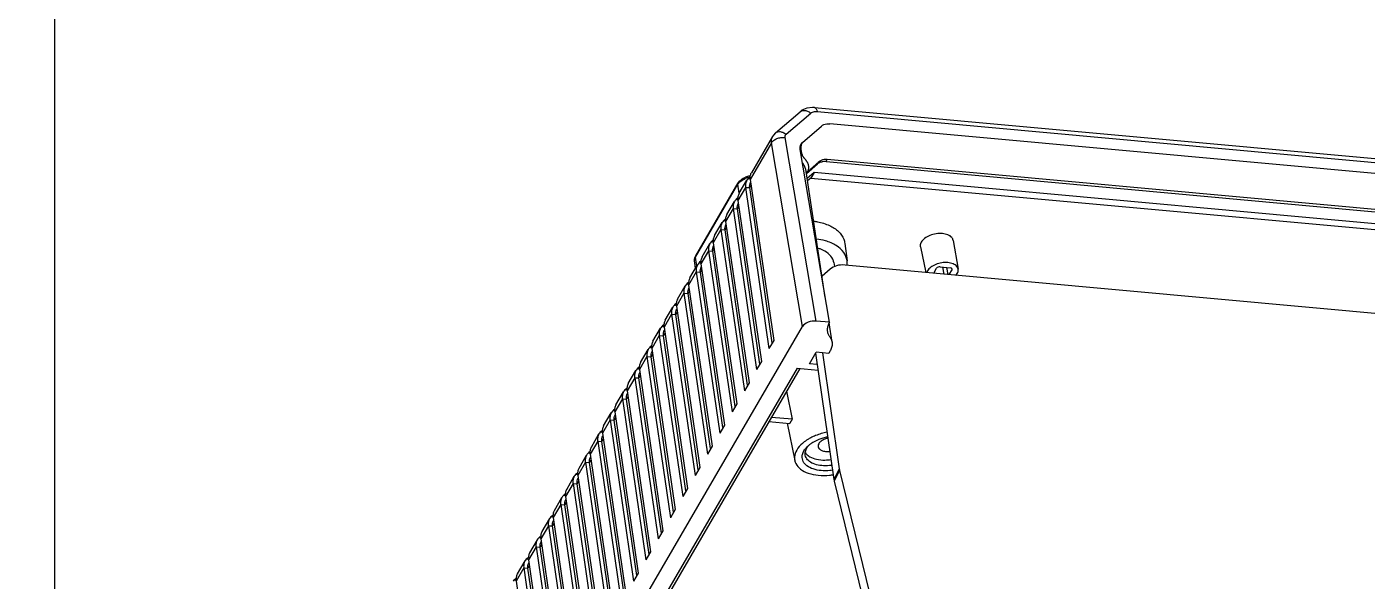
# Model space of a CAD drawing. Header units: millimetres. Extents: x 10368 to 13229, y -13270 to -11269.
# Drawn here: x 12560.3 to 12747.6, y -12676.6 to -12599 of the extents above; entities that cross this region are included whole.
import ezdxf

# ---------------------------------------------------------------- set-up
doc = ezdxf.new("R2010")
doc.units = ezdxf.units.MM

# ---------------------------------------------------------------- blocks, each defined once
blk = doc.blocks.new('u59')
at = {"color": 7, "linetype": 'Continuous'}
for p, q in [((-15.972, 528.755), (-104.502, 376.779)), ((-103.728, 382.626), (-21.745, 523.365)), ((-64.465, 412.373), (-67.736, 434.907)), ((-65.531, 410.543), (-68.802, 433.077)), ((-66.187, 409.416), (-69.458, 431.951)), ((-69.259, 432.293), (-66.107, 410.583)), ((-70.981, 429.336), (-67.83, 407.627)), ((-67.253, 407.586), (-70.525, 430.12)), ((-104.117, 382.662), (-77.8, 427.839)), ((-67.909, 406.46), (-71.181, 428.994)), ((-69.632, 403.503), (-72.903, 426.037)), ((-72.704, 426.379), (-69.552, 404.67)), ((-68.975, 404.629), (-72.247, 427.164)), ((-70.698, 401.673), (-73.969, 424.207)), ((-71.354, 400.546), (-74.625, 423.08)), ((-74.426, 423.423), (-71.274, 401.713)), ((-73.076, 397.59), (-76.348, 420.124)), ((-76.148, 420.466), (-72.997, 398.757)), ((-72.42, 398.716), (-75.692, 421.25)), ((-109.679, 396.914), (-115.196, 419.512)), ((-108.939, 398.403), (-114.095, 419.52)), ((-74.143, 395.759), (-77.414, 418.293)), ((-74.799, 394.633), (-78.07, 417.167)), ((-77.871, 417.509), (-74.719, 395.8)), ((-76.521, 391.676), (-79.792, 414.21)), ((-79.593, 414.553), (-76.441, 392.843)), ((-75.865, 392.803), (-79.136, 415.337)), ((-81.515, 411.254), (-80.859, 412.38)), ((-77.587, 389.846), (-80.859, 412.38)), ((-65.531, 410.543), (-64.465, 412.373)), ((-64.272, 412.152), (-64.464, 412.296)), ((-78.243, 388.719), (-81.515, 411.254)), ((-81.315, 411.596), (-78.164, 389.887)), ((-66.307, 410.241), (-66.107, 410.583)), ((-65.531, 410.543), (-66.107, 410.583)), ((-64.64, 411.375), (-65.706, 409.545)), ((-64.466, 411.981), (-64.272, 412.152)), ((-83.237, 408.297), (-82.581, 409.423)), ((-83.038, 408.639), (-79.886, 386.93)), ((-79.31, 386.889), (-82.581, 409.423)), ((-67.253, 407.586), (-66.187, 409.416)), ((-66.188, 409.025), (-65.995, 409.195)), ((-65.995, 409.195), (-66.187, 409.339)), ((-79.966, 385.763), (-83.237, 408.297)), ((-68.029, 407.284), (-67.83, 407.627)), ((-67.253, 407.586), (-67.83, 407.627)), ((-66.362, 408.418), (-67.428, 406.588)), ((-84.959, 405.34), (-84.303, 406.467)), ((-81.688, 382.806), (-84.959, 405.34)), ((-84.76, 405.683), (-81.608, 383.973)), ((-81.032, 383.932), (-84.303, 406.467)), ((-68.084, 405.462), (-69.151, 403.631)), ((-68.975, 404.629), (-67.909, 406.46)), ((-67.911, 406.068), (-67.717, 406.238)), ((-67.717, 406.238), (-67.909, 406.382)), ((-86.682, 402.384), (-86.026, 403.51)), ((-82.754, 380.976), (-86.026, 403.51)), ((-70.698, 401.673), (-69.632, 403.503)), ((-69.751, 404.328), (-69.552, 404.67)), ((-69.633, 403.111), (-69.439, 403.282)), ((-69.439, 403.282), (-69.631, 403.426)), ((-68.975, 404.629), (-69.552, 404.67)), ((-83.41, 379.849), (-86.682, 402.384)), ((-86.482, 402.726), (-83.331, 381.016)), ((-71.474, 401.371), (-71.274, 401.713)), ((-70.698, 401.673), (-71.274, 401.713)), ((-69.807, 402.505), (-70.873, 400.675)), ((-88.404, 399.427), (-87.748, 400.553)), ((-85.133, 376.893), (-88.404, 399.427)), ((-88.205, 399.769), (-85.053, 378.06)), ((-84.477, 378.019), (-87.748, 400.553)), ((-71.529, 399.548), (-72.595, 397.718)), ((-72.42, 398.716), (-71.354, 400.546)), ((-71.355, 400.155), (-71.162, 400.325)), ((-71.162, 400.325), (-71.354, 400.469)), ((-109.679, 396.914), (-108.939, 398.403)), ((-109.631, 396.669), (-108.891, 398.159)), ((-106.329, 380.51), (-108.891, 398.159)), ((-90.126, 396.47), (-89.47, 397.597)), ((-86.199, 375.062), (-89.47, 397.597)), ((-74.143, 395.759), (-73.076, 397.59)), ((-73.196, 398.414), (-72.997, 398.757)), ((-73.078, 397.198), (-72.884, 397.368)), ((-72.884, 397.368), (-73.076, 397.512)), ((-72.42, 398.716), (-72.997, 398.757)), ((-107.278, 380.459), (-109.631, 396.669)), ((-102.324, 390.311), (-103.396, 395.513)), ((-86.855, 373.936), (-90.126, 396.47)), ((-89.927, 396.812), (-86.775, 375.103)), ((-74.918, 395.458), (-74.719, 395.8)), ((-74.143, 395.759), (-74.719, 395.8)), ((-73.251, 396.592), (-74.318, 394.761)), ((-91.849, 393.513), (-91.193, 394.64)), ((-88.577, 370.979), (-91.849, 393.513)), ((-91.649, 393.856), (-88.498, 372.146)), ((-87.921, 372.106), (-91.193, 394.64)), ((-74.974, 393.635), (-76.04, 391.805)), ((-75.865, 392.803), (-74.799, 394.633)), ((-74.8, 394.241), (-74.606, 394.412)), ((-74.606, 394.412), (-74.798, 394.555)), ((-93.571, 390.557), (-92.915, 391.683)), ((-89.644, 369.149), (-92.915, 391.683)), ((-77.587, 389.846), (-76.521, 391.676)), ((-76.641, 392.501), (-76.441, 392.843)), ((-76.329, 391.455), (-76.521, 391.599)), ((-75.865, 392.803), (-76.441, 392.843)), ((-358.155, 390.84), (-110.432, 368.191)), ((-102.267, 385.838), (-103.055, 389.755)), ((-103.055, 389.755), (-100.14, 389.488)), ((-99.796, 390.08), (-102.71, 390.346)), ((-90.3, 368.023), (-93.571, 390.557)), ((-93.372, 390.899), (-90.22, 369.19)), ((-78.363, 389.544), (-78.164, 389.887)), ((-77.587, 389.846), (-78.164, 389.887)), ((-76.696, 390.678), (-77.762, 388.848)), ((-76.522, 391.285), (-76.329, 391.455)), ((-95.293, 387.6), (-94.637, 388.727)), ((-95.094, 387.942), (-91.942, 366.233)), ((-91.366, 366.192), (-94.637, 388.727)), ((-79.31, 386.889), (-78.243, 388.719)), ((-78.245, 388.328), (-78.051, 388.498)), ((-78.051, 388.498), (-78.243, 388.642)), ((-92.022, 365.066), (-95.293, 387.6)), ((-80.085, 386.587), (-79.886, 386.93)), ((-79.31, 386.889), (-79.886, 386.93)), ((-78.418, 387.721), (-79.485, 385.891)), ((-97.016, 384.643), (-96.36, 385.77)), ((-93.744, 362.109), (-97.016, 384.643)), ((-96.816, 384.986), (-93.665, 363.276)), ((-93.088, 363.236), (-96.36, 385.77)), ((-80.141, 384.765), (-81.207, 382.935)), ((-81.032, 383.932), (-79.966, 385.763)), ((-79.967, 385.371), (-79.773, 385.542)), ((-79.773, 385.542), (-79.966, 385.685)), ((-103.728, 382.626), (-106.675, 382.896)), ((-98.738, 381.687), (-98.082, 382.813)), ((-94.811, 360.279), (-98.082, 382.813)), ((-82.754, 380.976), (-81.688, 382.806)), ((-81.808, 383.631), (-81.608, 383.973)), ((-81.689, 382.414), (-81.496, 382.585)), ((-81.496, 382.585), (-81.688, 382.729)), ((-81.032, 383.932), (-81.608, 383.973)), ((-108.333, 380.244), (-108.161, 380.54)), ((-108.161, 380.54), (-106.405, 380.379)), ((-106.556, 382.075), (-105.475, 381.976)), ((-105.475, 381.976), (-106.405, 380.379)), ((-95.467, 359.152), (-98.738, 381.687)), ((-98.539, 382.029), (-95.387, 360.32)), ((-83.53, 380.674), (-83.331, 381.016)), ((-82.754, 380.976), (-83.331, 381.016)), ((-81.863, 381.808), (-82.929, 379.978)), ((-105.666, 356.022), (-354.614, 378.783)), ((-108.615, 378.976), (-108.208, 376.286)), ((-100.461, 378.73), (-99.804, 379.856)), ((-97.19, 356.2), (-100.461, 378.73)), ((-100.261, 379.072), (-97.109, 357.363)), ((-96.533, 357.322), (-99.804, 379.856)), ((-83.585, 378.851), (-84.652, 377.021)), ((-84.477, 378.019), (-83.41, 379.849)), ((-83.412, 379.458), (-83.218, 379.628)), ((-83.218, 379.628), (-83.41, 379.772)), ((-355.062, 378.014), (-106.114, 355.253)), ((-104.502, 376.779), (-100.152, 351.116)), ((-86.199, 375.062), (-85.133, 376.893)), ((-85.252, 377.717), (-85.053, 378.06)), ((-85.134, 376.501), (-84.94, 376.671)), ((-84.94, 376.671), (-85.133, 376.815)), ((-84.477, 378.019), (-85.053, 378.06)), ((-355.421, 376.054), (-107.959, 353.429)), ((-107.787, 353.725), (-355.248, 376.35)), ((-108.255, 376.189), (-104.162, 352.041)), ((-108.255, 376.189), (-106.405, 376.02)), ((-106.405, 376.02), (-102.055, 350.356)), ((-86.975, 374.761), (-86.775, 375.103)), ((-86.199, 375.062), (-86.775, 375.103)), ((-85.308, 375.895), (-86.374, 374.064)), ((-87.03, 372.938), (-88.096, 371.108)), ((-87.921, 372.106), (-86.855, 373.936)), ((-86.856, 373.544), (-86.663, 373.715)), ((-86.663, 373.715), (-86.855, 373.859)), ((-357.648, 371.233), (-108.33, 348.438)), ((-107.667, 372.719), (-105.011, 355.119)), ((-89.644, 369.149), (-88.577, 370.979)), ((-88.697, 371.804), (-88.498, 372.146)), ((-87.921, 372.106), (-88.498, 372.146)), ((-106.529, 346.703), (-358.742, 369.762)), ((-106.159, 346.147), (-358.373, 369.207)), ((-125.361, 368.832), (-124.961, 369.52)), ((-124.598, 368.513), (-124.8, 369.505)), ((-124.04, 368.472), (-124.24, 369.454)), ((-122.831, 369.325), (-123.232, 368.638)), ((-122.861, 369.274), (-122.87, 369.328)), ((-120.966, 365.632), (-121.746, 369.226)), ((-108.346, 368.765), (-107.219, 369.757)), ((-90.419, 368.847), (-90.22, 369.19)), ((-89.644, 369.149), (-90.22, 369.19)), ((-88.753, 369.981), (-89.819, 368.151)), ((-88.579, 370.588), (-88.385, 370.758)), ((-88.385, 370.758), (-88.577, 370.902)), ((-125.554, 364.738), (-126.249, 368.764)), ((-125.382, 368.718), (-125.361, 368.832)), ((-125.317, 368.638), (-125.361, 368.832)), ((-123.74, 368.435), (-125.128, 368.562)), ((-110.407, 365.156), (-110.721, 367.588)), ((-108.865, 367.81), (-108.972, 368.389)), ((-91.366, 366.192), (-90.3, 368.023)), ((-90.301, 367.631), (-90.107, 367.801)), ((-90.107, 367.801), (-90.3, 367.945)), ((-89.704, 368.349), (-89.531, 367.069)), ((-89.544, 368.622), (-89.411, 367.585)), ((-89.411, 367.585), (-89.531, 367.069)), ((-89.565, 366.881), (-95.49, 356.71)), ((-89.531, 367.069), (-95.455, 356.898)), ((-92.142, 365.891), (-91.942, 366.233)), ((-91.366, 366.192), (-91.942, 366.233)), ((-90.475, 367.025), (-91.541, 365.194)), ((-89.565, 366.881), (-89.531, 367.069)), ((-92.197, 364.068), (-93.263, 362.238)), ((-93.088, 363.236), (-92.022, 365.066)), ((-92.023, 364.674), (-91.83, 364.845)), ((-91.83, 364.845), (-92.022, 364.988)), ((-94.811, 360.279), (-93.744, 362.109)), ((-93.864, 362.934), (-93.665, 363.276)), ((-93.746, 361.718), (-93.552, 361.888)), ((-93.552, 361.888), (-93.744, 362.032)), ((-93.088, 363.236), (-93.665, 363.276)), ((-95.587, 359.977), (-95.387, 360.32)), ((-94.811, 360.279), (-95.387, 360.32)), ((-93.92, 361.111), (-94.986, 359.281)), ((-95.642, 358.154), (-96.708, 356.324)), ((-96.533, 357.322), (-95.467, 359.152)), ((-95.626, 358.157), (-95.455, 356.898)), ((-95.468, 358.761), (-95.274, 358.931)), ((-95.274, 358.931), (-95.467, 359.075)), ((-106.114, 355.253), (-105.158, 356.094)), ((-106.114, 355.253), (-105.666, 356.022)), ((-105.666, 356.022), (-105.208, 356.425)), ((-100.152, 351.116), (-97.19, 356.2)), ((-97.309, 357.021), (-97.109, 357.363)), ((-96.997, 355.975), (-97.19, 356.119)), ((-96.533, 357.322), (-97.109, 357.363)), ((-95.49, 356.71), (-95.455, 356.898)), ((-106.766, 353.757), (-105.196, 355.139)), ((-105.055, 355.407), (-106.594, 354.053)), ((-105.052, 355.387), (-105.196, 355.139)), ((-105.012, 355.12), (-105.011, 355.119)), ((-100.307, 350.206), (-97.351, 355.281)), ((-97.192, 355.803), (-96.997, 355.975)), ((-107.787, 353.725), (-107.959, 353.429)), ((-106.594, 354.053), (-106.766, 353.757)), ((-104.5, 351.038), (-107.144, 348.752)), ((-104.269, 351.322), (-104.5, 351.038)), ((-102.207, 349.906), (-105.64, 346.938)), ((-100.72, 349.71), (-104.153, 346.742)), ((-106.159, 346.147), (-105.911, 346.135))]:
    blk.add_line(p, q, dxfattribs=at)
for points in [[(-100.72, 349.709), (-100.429, 350.022), (-100.306, 350.209)], [(-105.911, 346.135), (-105.112, 346.235), (-104.415, 346.545), (-104.155, 346.74)]]:
    blk.add_lwpolyline(points, dxfattribs=at)
for centre, radius, start, end in [((-65.221, 413.23), 1.436, 311.3546, 324.22084), ((-66.943, 410.273), 1.436, 311.3546, 324.22084), ((-66.903, 410.244), 1.387, 324.23487, 329.7112), ((-68.626, 407.288), 1.387, 324.23487, 329.7112), ((-68.665, 407.317), 1.436, 311.3546, 324.22084), ((-70.388, 404.36), 1.436, 311.3546, 324.22084), ((-70.348, 404.331), 1.387, 324.23487, 329.7112), ((-72.11, 401.403), 1.436, 311.3546, 324.22084), ((-72.071, 401.374), 1.387, 324.23487, 329.7112), ((-73.832, 398.446), 1.436, 311.3546, 324.22084), ((-73.793, 398.418), 1.387, 324.23487, 329.7112), ((-106.394, 394.614), 1.544, 338.94116, 345.37376), ((-106.017, 393.725), 1.318, 30.33376, 32.54285), ((-75.555, 395.49), 1.436, 311.3546, 324.22084), ((-75.515, 395.461), 1.387, 324.23487, 329.7112), ((-108.165, 396.7), 4.342, 305.56908, 307.99175), ((-108.007, 396.499), 4.086, 307.98689, 311.11382), ((-77.277, 392.533), 1.436, 311.3546, 324.22084), ((-77.238, 392.504), 1.387, 324.23487, 329.7112), ((-78.999, 389.576), 1.436, 311.3546, 324.22084), ((-78.96, 389.547), 1.387, 324.23487, 329.7112), ((-80.722, 386.62), 1.436, 311.3546, 324.22084), ((-80.682, 386.591), 1.387, 324.23487, 329.7112), ((-82.444, 383.663), 1.436, 311.3546, 324.22084), ((-82.405, 383.634), 1.387, 324.23487, 329.7112), ((-84.166, 380.706), 1.436, 311.3546, 324.22084), ((-84.127, 380.677), 1.387, 324.23487, 329.7112), ((-85.889, 377.75), 1.436, 311.3546, 324.22084), ((-85.849, 377.721), 1.387, 324.23487, 329.7112), ((-87.611, 374.793), 1.436, 311.3546, 324.22084), ((-87.572, 374.764), 1.387, 324.23487, 329.7112), ((-89.333, 371.836), 1.436, 311.3546, 324.22084), ((-89.294, 371.807), 1.387, 324.23487, 329.7112), ((-91.056, 368.879), 1.436, 311.3546, 324.22084), ((-91.016, 368.851), 1.387, 324.23487, 329.7112), ((-90.665, 367.523), 1.274, 329.7108, 338.08974), ((-92.778, 365.923), 1.436, 311.3546, 324.22084), ((-92.739, 365.894), 1.387, 324.23487, 329.7112), ((-94.501, 362.966), 1.436, 311.3546, 324.22084), ((-94.461, 362.937), 1.387, 324.23487, 329.7112), ((-96.223, 360.009), 1.436, 311.3546, 324.22084), ((-96.183, 359.98), 1.387, 324.23487, 329.7112), ((-97.749, 359.253), 3.391, 282.699, 291.65573), ((-97.945, 357.053), 1.436, 311.35467, 324.22119), ((-97.906, 357.024), 1.387, 324.23487, 329.7112), ((-104.134, 354.504), 1.237, 168.10794, 176.26019), ((-105.923, 355.966), 1.101, 311.35723, 323.92537), ((-97.674, 358.841), 3.163, 278.68285, 281.11976), ((-97.652, 358.741), 3.06, 281.07089, 291.99011), ((-105.883, 351.784), 1.571, 331.64295, 339.67216)]:
    blk.add_arc(centre, radius, start, end, dxfattribs=at)
for centre, major_axis, ratio, start_param, end_param in [((-112.156, 398.577), (3.031, -1.758), 0.7287274, 0.5233203, 0.6104671), ((-112.896, 397.088), (3.031, -1.758), 0.7287274, 0.5233203, 0.6104671), ((-105.89, 376.908), (1.473, 0.286), 0.5774371, -2.0368609, -0.4679673), ((-124.991, 368.798), (0.393, 0.077), 0.5764122, -3.1233093, -2.0392732), ((-123.602, 368.672), (0.393, 0.076), 0.5766951, -2.0386082, -0.4681165), ((-110.983, 371.002), (3.023, -1.771), 0.72877, -0.9988582, -0.236377)]:
    blk.add_ellipse(centre, major_axis=major_axis, ratio=ratio, start_param=start_param, end_param=end_param, dxfattribs=at)
for points, start_tangent, end_tangent in [([(-64.64, 411.375), (-64.625, 411.402), (-64.466, 411.861), (-64.464, 412.373)], (0.5041033, 0.8636434), (-0.1436681, 0.9896259)), ([(-66.107, 410.583), (-66.109, 410.189), (-66.231, 409.836), (-66.242, 409.816)], (0.1436681, -0.9896259), (-0.5041053, -0.8636422)), ([(-65.706, 409.545), (-65.691, 409.572), (-65.532, 410.031), (-65.53, 410.543)], (0.5041073, 0.863641), (-0.1436681, 0.9896259)), ([(-66.362, 408.418), (-66.347, 408.445), (-66.189, 408.904), (-66.186, 409.416)], (0.5041033, 0.8636434), (-0.1436681, 0.9896259)), ([(-67.83, 407.627), (-67.831, 407.233), (-67.953, 406.88), (-67.965, 406.859)], (0.1436681, -0.9896259), (-0.5041053, -0.8636422)), ([(-67.428, 406.588), (-67.413, 406.615), (-67.255, 407.074), (-67.253, 407.586)], (0.5041073, 0.863641), (-0.1436681, 0.9896259)), ([(-68.084, 405.462), (-68.069, 405.488), (-67.911, 405.947), (-67.909, 406.46)], (0.5041033, 0.8636434), (-0.1436681, 0.9896259)), ([(-69.807, 402.505), (-69.792, 402.532), (-69.633, 402.991), (-69.631, 403.503)], (0.5041033, 0.8636434), (-0.1436681, 0.9896259)), ([(-69.552, 404.67), (-69.554, 404.276), (-69.675, 403.923), (-69.687, 403.902)], (0.1436681, -0.9896259), (-0.5041053, -0.8636422)), ([(-69.151, 403.631), (-69.135, 403.658), (-68.977, 404.117), (-68.975, 404.629)], (0.5041073, 0.863641), (-0.1436681, 0.9896259)), ([(-71.274, 401.713), (-71.276, 401.319), (-71.398, 400.966), (-71.409, 400.946)], (0.1436681, -0.9896259), (-0.5041053, -0.8636422)), ([(-70.873, 400.675), (-70.858, 400.701), (-70.7, 401.161), (-70.697, 401.673)], (0.5041073, 0.863641), (-0.1436681, 0.9896259)), ([(-71.529, 399.548), (-71.514, 399.575), (-71.356, 400.034), (-71.353, 400.546)], (0.5041033, 0.8636434), (-0.1436681, 0.9896259)), ([(-103.399, 395.513), (-103.549, 395.951), (-104.217, 396.728), (-105.303, 397.287), (-106.702, 397.573), (-108.275, 397.559), (-108.795, 397.49)], (-0.2015823, 0.9794716), (-0.9869287, -0.1611572)), ([(-73.251, 396.592), (-73.236, 396.618), (-73.078, 397.077), (-73.076, 397.589)], (0.5041033, 0.8636434), (-0.1436681, 0.9896259)), ([(-72.997, 398.757), (-72.998, 398.363), (-73.12, 398.01), (-73.132, 397.989)], (0.1436681, -0.9896259), (-0.5041053, -0.8636422)), ([(-72.595, 397.718), (-72.58, 397.745), (-72.422, 398.204), (-72.42, 398.716)], (0.5041073, 0.863641), (-0.1436681, 0.9896259)), ([(-108.704, 396.864), (-108.321, 396.915), (-107.079, 396.926), (-105.975, 396.7), (-105.117, 396.259), (-104.59, 395.646), (-104.445, 394.92), (-104.485, 394.664)], (0.987546, 0.1573308), (-0.2381604, -0.9712258)), ([(-108.603, 396.175), (-108.263, 396.219), (-107.173, 396.229), (-106.203, 396.031), (-105.451, 395.644), (-104.988, 395.105), (-104.881, 394.789)], (0.9874451, 0.1579628), (0.1916929, -0.981455)), ([(-105.039, 394.608), (-105.516, 394.99), (-106.457, 395.342), (-107.614, 395.448), (-108.486, 395.366)], (-0.6626279, 0.7489488), (-0.9863204, -0.1648396)), ([(-103.682, 394.062), (-103.365, 395.033), (-103.399, 395.513)], (0.503348, 0.8640838), (-0.2015823, 0.9794716)), ([(-74.719, 395.8), (-74.721, 395.406), (-74.842, 395.053), (-74.854, 395.032)], (0.1436681, -0.9896259), (-0.5041053, -0.8636422)), ([(-74.318, 394.761), (-74.302, 394.788), (-74.144, 395.247), (-74.142, 395.759)], (0.5041073, 0.863641), (-0.1436681, 0.9896259)), ([(-106.687, 393.604), (-106.819, 393.872), (-107.18, 394.121), (-107.705, 394.245), (-108.32, 394.224)], (-0.2033619, 0.9791036), (-0.9885757, -0.1507253)), ([(-106.775, 393.163), (-106.677, 393.536), (-106.687, 393.604)], (0.503348, 0.8640838), (-0.2033619, 0.9791036)), ([(-105.08, 393.796), (-105.341, 393.437)], (-0.503348, -0.8640838), (-0.6589245, -0.7522091)), ([(-105.005, 393.731), (-105.32, 393.42)], (-0.6637303, -0.747972), (-0.7532189, -0.6577699)), ([(-104.953, 394.059), (-105.08, 393.796)], (-0.3581919, -0.933648), (-0.5033479, -0.8640838)), ([(-104.907, 394.434), (-105.039, 394.608)], (-0.5379568, 0.8429724), (-0.6626279, 0.7489488)), ([(-104.696, 394.155), (-105.005, 393.731)], (-0.503348, -0.8640838), (-0.6637303, -0.747972)), ([(-104.881, 394.789), (-104.86, 394.468), (-104.9, 394.224)], (0.1916929, -0.981455), (-0.2512802, -0.9679144)), ([(-104.485, 394.664), (-104.696, 394.155)], (-0.2381604, -0.9712258), (-0.5033479, -0.8640838)), ([(-104.575, 393.046), (-104.471, 393.134), (-103.682, 394.062)], (0.7700308, 0.6380068), (0.503348, 0.8640838)), ([(-74.974, 393.635), (-74.959, 393.662), (-74.8, 394.121), (-74.798, 394.633)], (0.5041033, 0.8636434), (-0.1436681, 0.9896259)), ([(-108.054, 392.398), (-107.599, 392.534), (-107.099, 392.811), (-106.775, 393.163)], (0.9796958, 0.2004896), (0.503348, 0.8640838)), ([(-105.639, 393.168), (-106.25, 392.796), (-107.402, 392.336), (-108.022, 392.184)], (-0.8132958, -0.5818505), (-0.981084, -0.1935823)), ([(-107.931, 391.559), (-107.112, 391.758), (-106.324, 392.032)], (0.9818283, 0.1897716), (0.9271751, 0.3746283)), ([(-106.324, 392.032), (-105.652, 392.34), (-105.242, 392.572)], (0.9271751, 0.3746283), (0.853348, 0.5213417)), ([(-105.242, 392.572), (-104.575, 393.046)], (0.853348, 0.5213417), (0.7700308, 0.6380068)), ([(-76.696, 390.678), (-76.681, 390.705), (-76.523, 391.164), (-76.52, 391.676)], (0.5041033, 0.8636434), (-0.1436681, 0.9896259)), ([(-76.441, 392.843), (-76.443, 392.449), (-76.565, 392.096), (-76.576, 392.076)], (0.1436681, -0.9896259), (-0.5041053, -0.8636422)), ([(-76.04, 391.805), (-76.025, 391.831), (-75.867, 392.29), (-75.864, 392.803)], (0.5041073, 0.863641), (-0.1436681, 0.9896259)), ([(-103.055, 389.755), (-102.985, 389.852), (-102.92, 389.95), (-102.86, 390.048)], (0.5963078, 0.8027559), (0.503348, 0.8640838)), ([(-102.86, 390.048), (-102.805, 390.147), (-102.755, 390.247), (-102.71, 390.346)], (0.503348, 0.8640838), (0.3923549, 0.9198139)), ([(-78.164, 389.887), (-78.165, 389.493), (-78.287, 389.139), (-78.299, 389.119)], (0.1436681, -0.9896259), (-0.5041053, -0.8636422)), ([(-77.762, 388.848), (-77.747, 388.875), (-77.589, 389.334), (-77.587, 389.846)], (0.5041073, 0.863641), (-0.1436681, 0.9896259)), ([(-78.418, 387.721), (-78.403, 387.748), (-78.245, 388.207), (-78.243, 388.719)], (0.5041033, 0.8636434), (-0.1436681, 0.9896259)), ([(-79.886, 386.93), (-79.888, 386.536), (-80.009, 386.183), (-80.021, 386.162)], (0.1436681, -0.9896259), (-0.5041053, -0.8636422)), ([(-79.485, 385.891), (-79.469, 385.918), (-79.311, 386.377), (-79.309, 386.889)], (0.5041073, 0.863641), (-0.1436681, 0.9896259)), ([(-80.141, 384.765), (-80.126, 384.792), (-79.967, 385.251), (-79.965, 385.763)], (0.5041033, 0.8636434), (-0.1436681, 0.9896259)), ([(-81.863, 381.808), (-81.848, 381.835), (-81.69, 382.294), (-81.688, 382.806)], (0.5041033, 0.8636434), (-0.1436681, 0.9896259)), ([(-81.608, 383.973), (-81.61, 383.579), (-81.732, 383.226), (-81.743, 383.205)], (0.1436681, -0.9896259), (-0.5041053, -0.8636422)), ([(-81.207, 382.935), (-81.192, 382.961), (-81.034, 383.42), (-81.031, 383.932)], (0.5041073, 0.863641), (-0.1436681, 0.9896259)), ([(-83.331, 381.016), (-83.332, 380.623), (-83.454, 380.269), (-83.466, 380.249)], (0.1436681, -0.9896259), (-0.5041053, -0.8636422)), ([(-82.929, 379.978), (-82.914, 380.005), (-82.756, 380.464), (-82.754, 380.976)], (0.5041073, 0.863641), (-0.1436681, 0.9896259)), ([(-108.615, 378.976), (-108.633, 379.187), (-108.562, 379.714), (-108.333, 380.244)], (-0.1502834, 0.988643), (0.503348, 0.8640838)), ([(-107.976, 377.476), (-108.046, 377.751), (-108.219, 378.104), (-108.294, 378.217), (-108.438, 378.444), (-108.543, 378.683), (-108.615, 378.976)], (-0.1598754, 0.9871372), (-0.1502834, 0.988643)), ([(-83.586, 378.851), (-83.57, 378.878), (-83.412, 379.337), (-83.41, 379.849)], (0.5041033, 0.8636434), (-0.1436681, 0.9896259)), ([(-108.255, 376.189), (-108.026, 376.719), (-107.955, 377.246), (-107.976, 377.476)], (0.503348, 0.8640838), (-0.1598754, 0.9871372)), ([(-85.308, 375.895), (-85.293, 375.921), (-85.134, 376.38), (-85.132, 376.893)], (0.5041033, 0.8636434), (-0.1436681, 0.9896259)), ([(-85.053, 378.06), (-85.055, 377.666), (-85.176, 377.313), (-85.188, 377.292)], (0.1436681, -0.9896259), (-0.5041053, -0.8636422)), ([(-84.652, 377.021), (-84.636, 377.048), (-84.478, 377.507), (-84.476, 378.019)], (0.5041073, 0.863641), (-0.1436681, 0.9896259)), ([(-86.775, 375.103), (-86.777, 374.709), (-86.899, 374.356), (-86.911, 374.335)], (0.1436681, -0.9896259), (-0.5041053, -0.8636422)), ([(-86.374, 374.064), (-86.359, 374.091), (-86.201, 374.55), (-86.198, 375.062)], (0.5041073, 0.863641), (-0.1436681, 0.9896259)), ([(-87.03, 372.938), (-87.015, 372.965), (-86.857, 373.424), (-86.855, 373.936)], (0.5041033, 0.8636434), (-0.1436681, 0.9896259)), ([(-88.753, 369.981), (-88.737, 370.008), (-88.579, 370.467), (-88.577, 370.979)], (0.5041033, 0.8636434), (-0.1436681, 0.9896259)), ([(-88.498, 372.146), (-88.499, 371.752), (-88.621, 371.399), (-88.633, 371.379)], (0.1436681, -0.9896259), (-0.5041053, -0.8636422)), ([(-88.096, 371.108), (-88.081, 371.135), (-87.923, 371.594), (-87.921, 372.106)], (0.5041073, 0.863641), (-0.1436681, 0.9896259)), ([(-126.121, 369.369), (-126.259, 368.845), (-126.249, 368.765)], (-0.503348, -0.8640838), (0.1823135, -0.9832404)), ([(-125.927, 369.628), (-126.121, 369.369)], (-0.6790501, -0.7340919), (-0.503348, -0.8640838)), ([(-121.955, 368.988), (-121.851, 369.228)], (0.503348, 0.8640838), (0.2817032, 0.9595016)), ([(-90.22, 369.19), (-90.222, 368.796), (-90.343, 368.443), (-90.355, 368.422)], (0.1436681, -0.9896259), (-0.5041053, -0.8636422)), ([(-89.819, 368.151), (-89.803, 368.178), (-89.645, 368.637), (-89.643, 369.149)], (0.5041073, 0.863641), (-0.1436681, 0.9896259)), ([(-126.249, 368.765), (-126.059, 368.372), (-125.551, 368.022), (-124.813, 367.848), (-123.957, 367.876), (-123.113, 368.103), (-122.41, 368.493), (-121.955, 368.988)], (0.1823135, -0.9832404), (0.503348, 0.8640838)), ([(-110.721, 368.22), (-110.721, 367.588)], (-0.1212779, -0.9926186), (0.1286201, -0.9916939)), ([(-110.721, 367.588), (-110.718, 367.564), (-110.252, 366.421), (-109.208, 365.468), (-107.699, 364.807), (-106.444, 364.544)], (0.1286201, -0.9916939), (0.9910244, -0.1336814)), ([(-108.863, 367.811), (-108.729, 367.379), (-108.095, 366.574), (-107.043, 365.974), (-106.643, 365.838)], (0.1800038, -0.9836659), (0.9587483, -0.2842563)), ([(-90.475, 367.025), (-90.46, 367.051), (-90.301, 367.51), (-90.299, 368.022)], (0.5041033, 0.8636434), (-0.1436681, 0.9896259)), ([(-89.411, 367.585), (-89.407, 367.355), (-89.457, 367.118), (-89.483, 367.048)], (0.1280385, -0.9917692), (-0.3719359, -0.9282584)), ([(-121.093, 364.971), (-120.949, 365.515), (-120.967, 365.63)], (0.503348, 0.8640838), (-0.2240501, 0.9745776)), ([(-91.942, 366.233), (-91.944, 365.839), (-92.066, 365.486), (-92.078, 365.465)], (0.1436681, -0.9896259), (-0.5041053, -0.8636422)), ([(-91.541, 365.194), (-91.526, 365.221), (-91.368, 365.68), (-91.365, 366.192)], (0.5041073, 0.863641), (-0.1436681, 0.9896259)), ([(-125.553, 364.739), (-125.356, 364.332), (-124.828, 363.967), (-124.062, 363.786), (-123.172, 363.816), (-122.295, 364.052), (-121.565, 364.457), (-121.093, 364.971)], (0.1823099, -0.9832411), (0.503348, 0.8640838)), ([(-106.066, 362.05), (-106.581, 362.136), (-108.264, 362.667), (-109.524, 363.501), (-110.259, 364.573), (-110.405, 365.156)], (-0.9905477, 0.1371684), (-0.1273971, 0.9918518)), ([(-92.197, 364.068), (-92.182, 364.095), (-92.024, 364.554), (-92.022, 365.066)], (0.5041033, 0.8636434), (-0.1436681, 0.9896259)), ([(-93.92, 361.111), (-93.904, 361.138), (-93.746, 361.597), (-93.744, 362.109)], (0.5041033, 0.8636434), (-0.1436681, 0.9896259)), ([(-93.665, 363.276), (-93.667, 362.882), (-93.788, 362.529), (-93.8, 362.509)], (0.1436681, -0.9896259), (-0.5041053, -0.8636422)), ([(-93.263, 362.238), (-93.248, 362.264), (-93.09, 362.723), (-93.088, 363.236)], (0.5041073, 0.863641), (-0.1436681, 0.9896259)), ([(-95.387, 360.32), (-95.389, 359.926), (-95.511, 359.573), (-95.522, 359.552)], (0.1436681, -0.9896259), (-0.5041053, -0.8636422)), ([(-94.986, 359.281), (-94.97, 359.308), (-94.812, 359.767), (-94.81, 360.279)], (0.5041073, 0.863641), (-0.1436681, 0.9896259)), ([(-95.642, 358.154), (-95.627, 358.181), (-95.469, 358.64), (-95.466, 359.152)], (0.5041033, 0.8636434), (-0.1436681, 0.9896259)), ([(-97.111, 356.969), (-97.233, 356.616), (-97.245, 356.595)], (-0.1632203, -0.9865896), (-0.5041053, -0.8636422)), ([(-97.19, 356.2), (-97.192, 355.725)], (0.1436681, -0.9896259), (-0.164641, -0.9863536)), ([(-97.109, 357.363), (-97.111, 356.969)], (0.1436681, -0.9896259), (-0.1632203, -0.9865896)), ([(-96.708, 356.324), (-96.693, 356.351), (-96.535, 356.81), (-96.532, 357.322)], (0.5041073, 0.863641), (-0.1436681, 0.9896259)), ([(-95.903, 356.248), (-96.506, 355.903)], (-0.7845542, -0.6200602), (-0.9268903, -0.3753324)), ([(-95.865, 356.453), (-96.498, 356.102)], (-0.7941605, -0.6077081), (-0.9291442, -0.3697177)), ([(-95.49, 356.71), (-95.903, 356.248)], (-0.503348, -0.8640838), (-0.7845542, -0.6200602)), ([(-95.455, 356.898), (-95.865, 356.453)], (-0.503348, -0.8640838), (-0.7941605, -0.6077081)), ([(-105.368, 354.584), (-105.368, 354.422), (-105.35, 354.271), (-105.317, 354.134), (-105.274, 354.01), (-105.221, 353.895), (-105.16, 353.787), (-105.096, 353.689), (-105.032, 353.599), (-104.968, 353.514), (-104.905, 353.433), (-104.843, 353.359), (-104.784, 353.288), (-104.724, 353.218), (-104.665, 353.146), (-104.613, 353.075), (-104.572, 353.01), (-104.532, 352.935)], (-0.0654009, -0.9978591), (0.4351559, -0.9003551)), ([(-105.196, 355.139), (-105.29, 354.943), (-105.344, 354.759)], (-0.5033644, -0.8640742), (-0.2063043, -0.9784879)), ([(-105.011, 355.119), (-105.005, 355.079), (-104.974, 354.929), (-104.934, 354.781), (-104.884, 354.633), (-104.828, 354.49), (-104.773, 354.362), (-104.722, 354.253), (-104.674, 354.161), (-104.629, 354.083), (-104.584, 354.013), (-104.537, 353.947), (-104.487, 353.882), (-104.472, 353.863)], (0.1487534, -0.9888743), (0.6385085, -0.7696148)), ([(-97.192, 355.725), (-97.338, 355.304), (-97.351, 355.281)], (-0.164641, -0.9863536), (-0.504117, -0.8636354)), ([(-107.959, 353.429), (-107.503, 353.438)], (0.9958465, -0.0910484), (0.9903558, 0.1385473)), ([(-107.787, 353.725), (-107.331, 353.734)], (0.9958465, -0.0910484), (0.9903558, 0.1385472)), ([(-107.503, 353.438), (-107.097, 353.55)], (0.9903558, 0.1385473), (0.917327, 0.3981346)), ([(-107.331, 353.734), (-106.924, 353.846), (-106.846, 353.883)], (0.9903558, 0.1385472), (0.8899651, 0.4560287)), ([(-107.097, 353.55), (-106.766, 353.757)], (0.917327, 0.3981346), (0.750643, 0.6607081)), ([(-106.846, 353.883), (-106.594, 354.053)], (0.8899651, 0.4560287), (0.7506429, 0.6607081)), ([(-104.532, 352.935), (-104.493, 352.848), (-104.453, 352.737), (-104.408, 352.591), (-104.371, 352.442), (-104.342, 352.3), (-104.32, 352.158)], (0.4351559, -0.9003551), (0.1294917, -0.9915805)), ([(-104.32, 352.158), (-104.305, 352.01), (-104.301, 351.845), (-104.312, 351.66), (-104.346, 351.453), (-104.409, 351.238)], (0.1294917, -0.9915805), (-0.3479384, -0.9375174)), ([(-104.157, 351.659), (-104.269, 351.322)], (-0.1494693, -0.9887664), (-0.4787535, -0.8779494)), ([(-104.162, 352.041), (-104.157, 351.659)], (0.1671165, -0.9859371), (-0.1494693, -0.9887664)), ([(-100.152, 351.116), (-100.452, 350.771), (-100.919, 350.505), (-101.482, 350.36), (-102.055, 350.356)], (-0.4765722, -0.8791353), (-0.9920389, 0.1259316)), ([(-100.152, 351.116), (-100.133, 350.892), (-100.148, 350.667), (-100.199, 350.448), (-100.288, 350.241), (-100.306, 350.209)], (0.152311, -0.9883326), (-0.5014747, -0.8651723)), ([(-107.144, 348.752), (-107.47, 348.552), (-107.874, 348.445), (-108.33, 348.438)], (-0.7565461, -0.6539404), (-0.9958465, 0.0910477)), ([(-102.055, 350.356), (-102.047, 350.274), (-102.052, 350.192), (-102.07, 350.111), (-102.102, 350.035), (-102.148, 349.966), (-102.207, 349.906)], (0.167103, -0.9859394), (-0.7565505, -0.6539352)), ([(-100.721, 349.71), (-100.857, 349.616), (-101.267, 349.525), (-101.739, 349.626), (-102.207, 349.906)], (-0.755966, -0.6546108), (-0.7772872, 0.629146)), ([(-105.64, 346.938), (-105.884, 346.789), (-106.188, 346.708), (-106.529, 346.703)], (-0.7562742, -0.6542548), (-0.9958176, 0.091364)), ([(-106.159, 346.151), (-106.211, 346.159), (-106.397, 346.337), (-106.529, 346.703)], (-0.9995439, 0.0301976), (-0.2155723, 0.9764879)), ([(-104.155, 346.741), (-104.291, 346.649), (-104.7, 346.557), (-105.173, 346.658), (-105.64, 346.938)], (-0.757526, -0.652805), (-0.7772874, 0.6291457))]:
    blk.add_spline(points, degree=3, dxfattribs=dict(at, start_tangent=start_tangent, end_tangent=end_tangent))
at = {"layer": 'Defpoints', "color": 2}
for points in [[(-665.275, 940.793), (0, 940.793), (0, 0), (-665.275, 0)], [(0, 0), (665.275, 0), (665.275, 940.793), (0, 940.793)]]:
    blk.add_lwpolyline(points, close=True, dxfattribs=at)

msp = doc.modelspace()

# ---------------------------------------------------------------- block references
at = {"rotation": 180}
msp.add_blockref('u59', (12564.2, -12264.16), dxfattribs=at)

doc.saveas('drawing.dxf')
